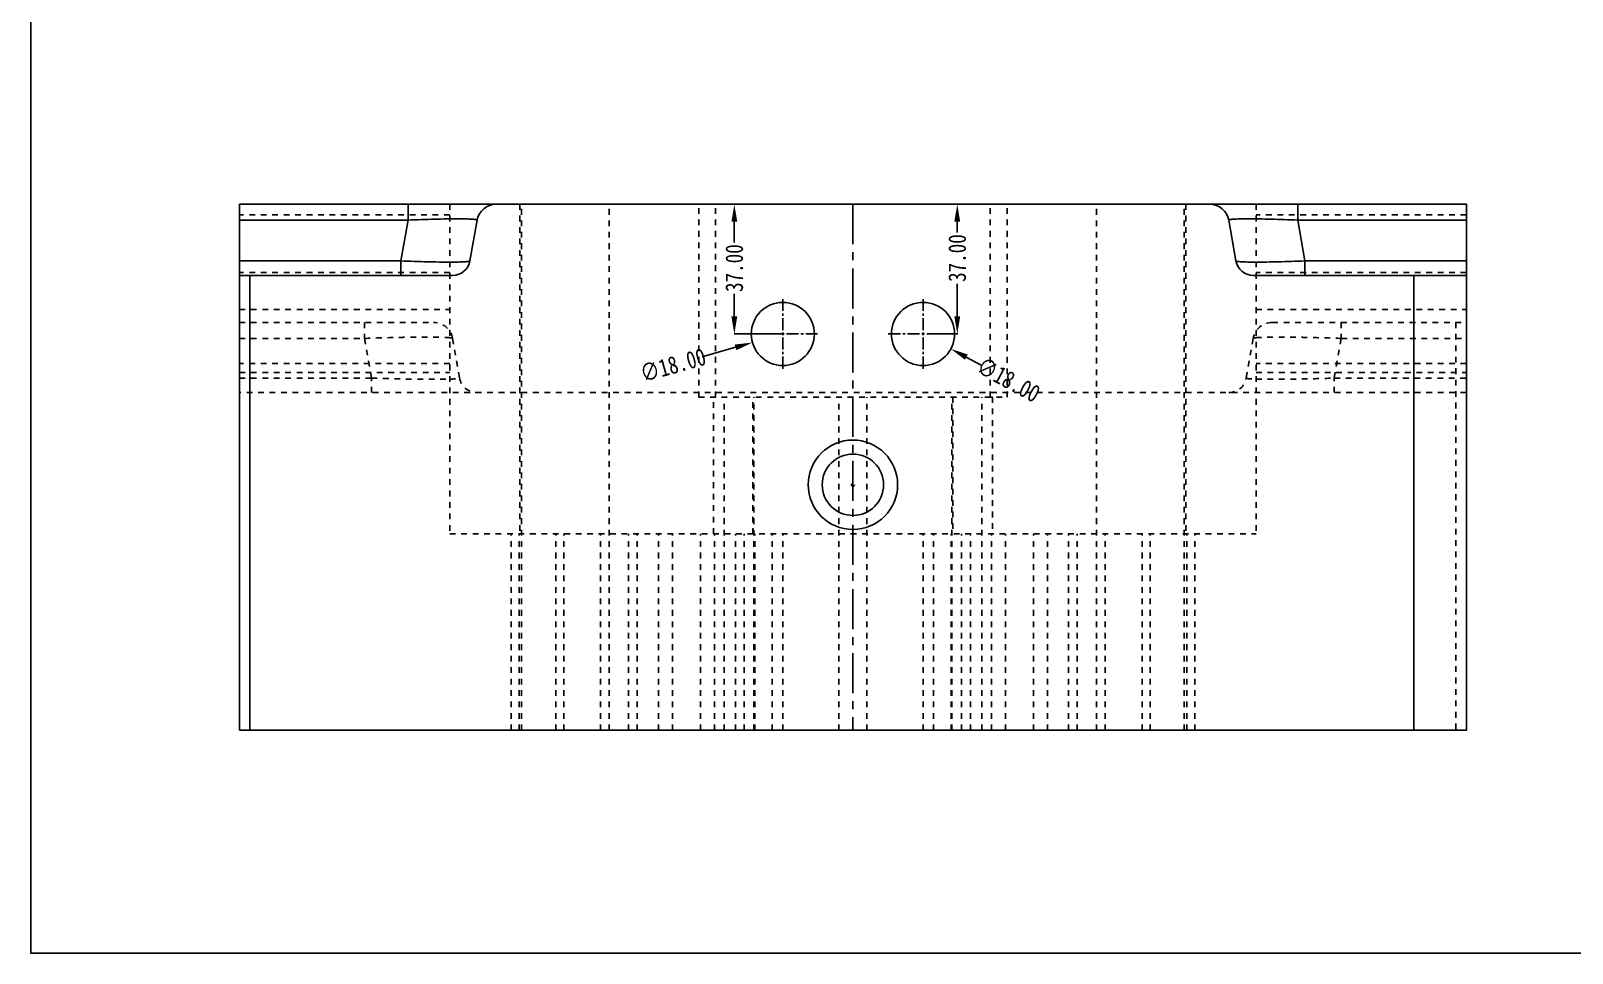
# Model space of a CAD drawing. Header units: millimetres. Extents: x 4 to 4769, y -754 to 1427.
# Drawn here: x 2815.1 to 3254.8, y -232.9 to 30.1 of the extents above; entities that cross this region are included whole.
import ezdxf

# ---------------------------------------------------------------- set-up
doc = ezdxf.new("R2010")
doc.units = ezdxf.units.MM
doc.header["$LTSCALE"] = 16.335
doc.header["$PDMODE"] = 3
doc.header["$PDSIZE"] = 0.3125
doc.linetypes.add('CENTER', pattern=[0.6, 0.375, -0.075, 0.075, -0.075])
doc.linetypes.add('HIDDEN', pattern=[0.2, 0.1, -0.1])
doc.layers.get('0').update_dxf_attribs({"linetype": 'CONTINUOUS'})
doc.layers.get('Defpoints').update_dxf_attribs({"linetype": 'CONTINUOUS'})
doc.layers.add('DEFAULT_2', color=8, linetype='HIDDEN')
doc.styles.get("Standard").update_dxf_attribs({"font": 'txt', "width": 0.8})
doc.dimstyles.get("Standard").update_dxf_attribs({"dimtxt": 0.15625, "dimasz": 0.1875, "dimexe": 0.125, "dimexo": 0.0625, "dimtad": 0, "dimtih": 1, "dimtoh": 1, "dimdsep": 46, "dimtxsty": 'Standard', "dimcen": 0.09, "dimadec": 0, "dimazin": 0, "dimtp": 0.01, "dimtm": 0.01, "dimtfac": 1, "dimtofl": 0, "dimtmove": 0, "dimatfit": 3, "dimfxl": 0, "dimtolj": 1, "dimarcsym": 0})

# ---------------------------------------------------------------- blocks, each defined once
blk = doc.blocks.new('*D226')
at = {"color": 4, "lineweight": -2, "transparency": 16777216}
for p, q in [((3073.35, -19.38), (3079.39, -19.38)), ((3079.39, -24.38), (3079.39, -27.41)), ((3079.39, -51.38), (3079.39, -42.07)), ((3073.35, -56.38), (3079.39, -56.38))]:
    blk.add_line(p, q, dxfattribs=at)
at = {"color": 4, "transparency": 16777216}
for points in [[(3078.55, -24.38), (3080.22, -24.38), (3079.39, -19.38)], [(3078.55, -51.38), (3080.22, -51.38), (3079.39, -56.38)]]:
    blk.add_solid(points, dxfattribs=at)
at = {"layer": 'Defpoints', "color": 0, "transparency": 16777216}
for p in [(3073.35, -19.38), (3079.39, -19.38), (3073.35, -56.38)]:
    blk.add_point(p, dxfattribs=at)
at = {"color": 6, "transparency": 16777216, "insert": (3079.39, -34.74), "char_height": 5, "attachment_point": 5, "rotation": 90}
blk.add_mtext('\\A1;37.00', dxfattribs=at)
blk = doc.blocks.new('*D227')
at = {"color": 4, "lineweight": -2, "transparency": 16777216}
for p, q in [((3033.6, -19.38), (3015.79, -19.38)), ((3015.79, -24.38), (3015.79, -30.27)), ((3015.79, -51.38), (3015.79, -44.93)), ((3029.62, -56.38), (3015.79, -56.38))]:
    blk.add_line(p, q, dxfattribs=at)
at = {"color": 4, "transparency": 16777216}
for points in [[(3014.96, -24.38), (3016.63, -24.38), (3015.79, -19.38)], [(3014.96, -51.38), (3016.63, -51.38), (3015.79, -56.38)]]:
    blk.add_solid(points, dxfattribs=at)
at = {"layer": 'Defpoints', "color": 0, "transparency": 16777216}
for p in [(3033.6, -19.38), (3015.79, -56.38), (3029.62, -56.38)]:
    blk.add_point(p, dxfattribs=at)
at = {"color": 6, "transparency": 16777216, "insert": (3015.79, -37.6), "char_height": 5, "attachment_point": 5, "rotation": 90}
blk.add_mtext('\\A1;37.00', dxfattribs=at)
blk = doc.blocks.new('*D228')
at = {"color": 4, "lineweight": -2, "transparency": 16777216}
blk.add_line((3086.37, -65.35), (3081.96, -62.99), dxfattribs=at)
at = {"color": 4, "transparency": 16777216}
blk.add_solid([(3082.36, -62.25), (3081.57, -63.72), (3077.55, -60.63)], dxfattribs=at)
at = {"layer": 'Defpoints', "color": 0, "transparency": 16777216}
for p in [(3061.68, -52.13), (3077.55, -60.63)]:
    blk.add_point(p, dxfattribs=at)
at = {"color": 6, "transparency": 16777216, "insert": (3094.01, -69.43), "char_height": 5, "attachment_point": 5, "rotation": 331.847}
blk.add_mtext('\\A1;∅18.00', dxfattribs=at)
blk = doc.blocks.new('*D229')
at = {"color": 4, "lineweight": -2, "transparency": 16777216}
blk.add_line((3006.64, -62.88), (3016.15, -60.19), dxfattribs=at)
at = {"color": 4, "transparency": 16777216}
blk.add_solid([(3015.92, -59.39), (3016.37, -60.99), (3020.96, -58.83)], dxfattribs=at)
at = {"layer": 'Defpoints', "color": 0, "transparency": 16777216}
for p in [(3038.28, -53.93), (3020.96, -58.83)]:
    blk.add_point(p, dxfattribs=at)
at = {"color": 6, "transparency": 16777216, "insert": (2998.3, -65.24), "char_height": 5, "attachment_point": 5, "rotation": 15.7952}
blk.add_mtext('\\A1;∅18.00', dxfattribs=at)

msp = doc.modelspace()

# ---------------------------------------------------------------- linework, layer by layer
at = {"color": 7, "linetype": 'Continuous'}
for p, q in [((2874.619, -19.381), (2874.619, -169.381)), ((2874.619, -19.381), (3224.619, -19.381)), ((2922.714, -19.381), (2922.714, -23.926)), ((3176.523, -19.381), (3176.523, -23.926)), ((3224.619, -19.381), (3224.619, -169.381)), ((2874.619, -23.926), (2922.714, -23.926)), ((2920.664, -35.549), (2922.714, -23.926)), ((2942.41, -23.926), (2940.36, -35.549)), ((3156.827, -23.926), (3158.877, -35.549)), ((3176.523, -23.926), (3224.619, -23.926)), ((3178.573, -35.549), (3176.523, -23.926)), ((2874.619, -35.549), (2920.664, -35.549)), ((2920.664, -39.681), (2920.664, -35.549)), ((3178.573, -35.549), (3224.619, -35.549)), ((3178.573, -39.681), (3178.573, -35.549)), ((2874.619, -39.681), (2935.436, -39.681)), ((2877.619, -39.681), (2877.619, -169.381)), ((3163.801, -39.681), (3224.619, -39.681)), ((3209.619, -169.381), (3209.619, -39.681)), ((3224.619, -169.381), (2874.619, -169.381))]:
    msp.add_line(p, q, dxfattribs=at)
at = {"color": 1, "linetype": 'CENTER', "ltscale": 1.865932}
msp.add_line((3049.619, -19.381), (3049.619, -169.381), dxfattribs=at)
at = {"color": 1, "linetype": 'CENTER', "ltscale": 0.55978}
for p, q in [((3029.619, -66.281), (3029.619, -46.481)), ((3069.619, -66.281), (3069.619, -46.481)), ((3019.719, -56.381), (3039.519, -56.381)), ((3059.719, -56.381), (3079.519, -56.381))]:
    msp.add_line(p, q, dxfattribs=at)
msp.add_lwpolyline([(2815.108, 449.898), (3526.143, 449.898), (3526.143, -232.949), (2815.108, -232.949)], close=True)
at = {"color": 7, "linetype": 'Continuous'}
for centre, radius in [((3029.619, -56.381), 9), ((3069.619, -56.381), 9), ((3049.619, -99.381), 12.75), ((3049.619, -99.381), 8.75)]:
    msp.add_circle(centre, radius, dxfattribs=at)
for centre, radius, start, end in [((2947.826, -24.881), 5.5, 90, 170), ((3151.411, -24.881), 5.5, 10, 90), ((2935.436, -34.681), 5, 270, 350), ((3163.801, -34.681), 5, 190, 270)]:
    msp.add_arc(centre, radius, start, end, dxfattribs=at)
for points, knots in [([(2922.714, -23.926), (2924.001, -23.868), (2926.529, -23.764), (2930.203, -23.645), (2933.592, -23.571), (2936.174, -23.546), (2937.993, -23.554), (2939.138, -23.571), (2940.12, -23.601), (2940.832, -23.636), (2941.313, -23.672), (2941.607, -23.7), (2941.855, -23.731), (2942.055, -23.762), (2942.214, -23.799), (2942.327, -23.833), (2942.417, -23.889), (2942.41, -23.926)], [0, 0, 0, 0, 0.195595, 0.3841503, 0.5581453, 0.7103202, 0.7761928, 0.8343382, 0.8841994, 0.9253406, 0.9425413, 0.9574592, 0.9700795, 0.9804005, 0.9884383, 0.9942468, 1, 1, 1, 1]), ([(3156.827, -23.926), (3156.821, -23.889), (3156.91, -23.833), (3157.023, -23.8), (3157.182, -23.762), (3157.382, -23.731), (3157.63, -23.7), (3157.923, -23.672), (3158.405, -23.636), (3159.116, -23.601), (3160.098, -23.571), (3161.243, -23.554), (3163.062, -23.546), (3165.644, -23.571), (3169.034, -23.645), (3172.708, -23.764), (3175.236, -23.868), (3176.523, -23.926)], [0, 0, 0, 0, 0.0057521, 0.0115594, 0.0195959, 0.0299155, 0.0425347, 0.0574513, 0.074651, 0.1157901, 0.1656486, 0.2237903, 0.2896599, 0.4418347, 0.6158285, 0.804385, 1, 1, 1, 1]), ([(2920.664, -35.549), (2921.942, -35.603), (2924.449, -35.697), (2928.089, -35.805), (2930.969, -35.863), (2933.096, -35.887), (2934.522, -35.893), (2935.815, -35.888), (2936.962, -35.872), (2937.952, -35.845), (2938.777, -35.808), (2939.43, -35.762), (2939.903, -35.709), (2940.189, -35.653), (2940.321, -35.6), (2940.358, -35.566), (2940.36, -35.549)], [0, 0, 0, 0, 0.1943331, 0.381152, 0.5533893, 0.6319323, 0.7043911, 0.7700742, 0.8283508, 0.8786839, 0.9206213, 0.9538098, 0.9780178, 0.9931741, 0.9974856, 1, 1, 1, 1]), ([(3158.877, -35.549), (3158.879, -35.566), (3158.916, -35.6), (3159.048, -35.653), (3159.334, -35.709), (3159.807, -35.762), (3160.46, -35.808), (3161.285, -35.845), (3162.275, -35.872), (3163.422, -35.888), (3164.715, -35.893), (3166.141, -35.887), (3168.268, -35.863), (3171.147, -35.805), (3174.788, -35.697), (3177.295, -35.603), (3178.573, -35.549)], [0, 0, 0, 0, 0.0025142, 0.0068255, 0.0219805, 0.0461855, 0.0793714, 0.1213046, 0.1716357, 0.2299096, 0.2955911, 0.3680482, 0.44659, 0.6188293, 0.805659, 1, 1, 1, 1])]:
    msp.add_open_spline(points, degree=3, knots=knots, dxfattribs=at)
at = {"layer": 'DEFAULT_2', "color": 8, "linetype": 'HIDDEN'}
for p, q in [((2934.619, -19.381), (2934.619, -113.381)), ((2954.619, -19.381), (2954.619, -113.381)), ((2955.119, -169.381), (2955.119, -19.381)), ((2980.119, -169.381), (2980.119, -19.381)), ((3005.619, -74.381), (3005.619, -19.381)), ((3010.427, -74.381), (3010.427, -19.381)), ((3088.81, -74.381), (3088.81, -19.381)), ((3093.619, -74.381), (3093.619, -19.381)), ((3119.119, -169.381), (3119.119, -19.381)), ((3144.119, -169.381), (3144.119, -19.381)), ((3144.619, -19.381), (3144.619, -113.381)), ((3164.619, -19.381), (3164.619, -113.381)), ((2934.619, -22.376), (2874.619, -22.376)), ((3224.619, -22.376), (3164.619, -22.376)), ((2934.619, -38.892), (2874.619, -38.892)), ((3224.619, -38.892), (3164.619, -38.892)), ((2874.619, -49.381), (2934.619, -49.381)), ((3164.619, -49.381), (3224.619, -49.381)), ((2874.619, -53.101), (2930.003, -53.101)), ((2910.307, -53.101), (2910.307, -57.646)), ((3169.234, -53.101), (3224.619, -53.101)), ((3188.93, -53.101), (3188.93, -57.646)), ((3221.619, -53.101), (3221.619, -169.381)), ((2874.619, -57.646), (2910.307, -57.646)), ((2910.307, -57.646), (2912.304, -68.969)), ((2935.42, -57.646), (2937.417, -68.969)), ((3163.817, -57.646), (3161.821, -68.969)), ((3188.93, -57.646), (3186.933, -68.969)), ((3188.93, -57.646), (3224.619, -57.646)), ((2934.619, -64.836), (2874.619, -64.836)), ((3224.619, -64.836), (3164.619, -64.836)), ((2874.619, -67.381), (2934.619, -67.381)), ((2874.619, -68.969), (2912.304, -68.969)), ((2912.304, -73.101), (2912.304, -68.969)), ((3164.619, -67.381), (3224.619, -67.381)), ((3186.933, -68.969), (3224.619, -68.969)), ((3186.933, -73.101), (3186.933, -68.969)), ((3224.619, -73.101), (2874.619, -73.101)), ((3005.619, -74.381), (3093.618, -74.381)), ((3009.819, -113.381), (3009.819, -74.381)), ((3010.427, -74.381), (3009.819, -74.381)), ((3012.869, -169.381), (3012.869, -74.381)), ((3021.083, -113.381), (3021.083, -74.381)), ((3021.369, -169.381), (3021.369, -74.381)), ((3045.619, -169.381), (3045.619, -74.381)), ((3053.619, -169.381), (3053.619, -74.381)), ((3077.869, -169.381), (3077.869, -74.381)), ((3078.154, -74.381), (3078.154, -113.381)), ((3086.369, -169.381), (3086.369, -74.381)), ((3089.418, -74.381), (3088.81, -74.381)), ((3089.418, -74.381), (3089.418, -113.381)), ((2934.619, -113.381), (3164.619, -113.381)), ((2952.119, -169.381), (2952.119, -113.381)), ((2954.369, -169.381), (2954.369, -113.381)), ((2964.869, -169.381), (2964.869, -113.381)), ((2967.119, -169.381), (2967.119, -113.381)), ((2977.619, -169.381), (2977.619, -113.381)), ((2985.619, -169.381), (2985.619, -113.381)), ((2988.119, -169.381), (2988.119, -113.381)), ((2994.119, -169.381), (2994.119, -113.381)), ((2998.119, -169.381), (2998.119, -113.381)), ((3006.119, -169.381), (3006.119, -113.381)), ((3010.119, -169.381), (3010.119, -113.381)), ((3016.119, -169.381), (3016.119, -113.381)), ((3018.619, -169.381), (3018.619, -113.381)), ((3021.619, -169.381), (3021.619, -113.381)), ((3026.619, -169.381), (3026.619, -113.381)), ((3029.619, -169.381), (3029.619, -113.381)), ((3069.619, -169.381), (3069.619, -113.381)), ((3072.619, -169.381), (3072.619, -113.381)), ((3077.619, -169.381), (3077.619, -113.381)), ((3080.619, -169.381), (3080.619, -113.381)), ((3083.119, -169.381), (3083.119, -113.381)), ((3089.119, -169.381), (3089.119, -113.381)), ((3093.119, -169.381), (3093.119, -113.381)), ((3101.119, -169.381), (3101.119, -113.381)), ((3105.119, -169.381), (3105.119, -113.381)), ((3111.119, -169.381), (3111.119, -113.381)), ((3113.619, -169.381), (3113.619, -113.381)), ((3121.619, -169.381), (3121.619, -113.381)), ((3132.119, -169.381), (3132.119, -113.381)), ((3134.369, -169.381), (3134.369, -113.381)), ((3144.869, -169.381), (3144.869, -113.381)), ((3147.119, -169.381), (3147.119, -113.381))]:
    msp.add_line(p, q, dxfattribs=at)
msp.add_circle((3049.619, -99.381), 0.429, dxfattribs=at)
for centre, radius, start, end in [((2930.003, -58.601), 5.5, 10, 90), ((3169.234, -58.601), 5.5, 90, 170), ((2942.341, -68.101), 5, 190, 270), ((3156.896, -68.101), 5, 270, 350)]:
    msp.add_arc(centre, radius, start, end, dxfattribs=at)
for points, knots in [([(2910.307, -57.646), (2913.043, -57.547), (2917.052, -57.425), (2922.225, -57.32), (2925.681, -57.275), (2928.71, -57.265), (2931.228, -57.29), (2932.975, -57.338), (2934.066, -57.4), (2934.506, -57.437), (2934.698, -57.459)], [0, 0, 0, 0, 0.336569, 0.4931872, 0.6361489, 0.7614481, 0.8655975, 0.9457858, 0.9762333, 1, 1, 1, 1]), ([(2934.698, -57.459), (2934.801, -57.471), (2934.978, -57.493), (2935.206, -57.537), (2935.343, -57.576), (2935.416, -57.622), (2935.42, -57.646)], [0, 0, 0, 0, 0.4100624, 0.7103175, 0.9029722, 1, 1, 1, 1]), ([(3163.817, -57.646), (3163.821, -57.622), (3163.895, -57.576), (3164.033, -57.537), (3164.264, -57.492), (3164.443, -57.47), (3164.548, -57.458)], [0, 0, 0, 0, 0.0967743, 0.2893924, 0.5897651, 1, 1, 1, 1]), ([(3164.548, -57.458), (3164.74, -57.437), (3165.181, -57.4), (3166.274, -57.338), (3168.022, -57.289), (3170.541, -57.265), (3173.569, -57.276), (3177.022, -57.32), (3182.19, -57.426), (3186.197, -57.548), (3188.93, -57.646)], [0, 0, 0, 0, 0.0238534, 0.0543729, 0.134665, 0.2388634, 0.3641594, 0.5070728, 0.6636152, 1, 1, 1, 1]), ([(2912.304, -68.969), (2914.561, -69.042), (2918.915, -69.166), (2925.045, -69.283), (2929.639, -69.32), (2932.727, -69.301), (2934.04, -69.276), (2934.631, -69.258)], [0, 0, 0, 0, 0.3033735, 0.5851744, 0.8236161, 0.9205259, 1, 1, 1, 1]), ([(2934.631, -69.258), (2935.04, -69.245), (2935.61, -69.224), (2936.31, -69.18), (2936.705, -69.147), (2936.978, -69.115), (2937.151, -69.085), (2937.248, -69.065), (2937.324, -69.043), (2937.38, -69.022), (2937.42, -68.989), (2937.417, -68.969)], [0, 0, 0, 0, 0.4338485, 0.6050044, 0.7450808, 0.8538945, 0.8965955, 0.931553, 0.9588772, 0.9788268, 1, 1, 1, 1]), ([(3161.821, -68.969), (3161.817, -68.989), (3161.857, -69.021), (3161.913, -69.043), (3161.989, -69.065), (3162.085, -69.085), (3162.258, -69.114), (3162.53, -69.147), (3162.924, -69.18), (3163.623, -69.224), (3164.191, -69.245), (3164.599, -69.257)], [0, 0, 0, 0, 0.0211852, 0.0411339, 0.0684564, 0.1034074, 0.1461021, 0.2549065, 0.3949778, 0.5661307, 1, 1, 1, 1]), ([(3164.599, -69.257), (3165.19, -69.275), (3166.502, -69.301), (3169.59, -69.32), (3174.186, -69.283), (3180.318, -69.166), (3184.675, -69.042), (3186.933, -68.969)], [0, 0, 0, 0, 0.079413, 0.1762818, 0.4146977, 0.6965333, 1, 1, 1, 1])]:
    msp.add_open_spline(points, degree=3, knots=knots, dxfattribs=at)

# ---------------------------------------------------------------- dimensions: what is measured, and where the dimension line sits
for base, p1, p2, picture, middle in [((3015.793, -56.381), (3033.599, -19.381), (3029.619, -56.381), '*D227', (3015.793, -37.6)), ((3079.387, -19.381), (3073.346, -56.381), (3073.346, -19.381), '*D226', (3079.387, -34.741))]:
    dim = msp.add_linear_dim(base=base, p1=p1, p2=p2, angle=90, dimstyle='Standard', override={"dimtxt": 5, "dimasz": 5, "dimexe": 0, "dimexo": 0, "dimgap": 0, "dimtih": 0, "dimtoh": 0, "dimzin": 0, "dimcen": 0, "dimclrd": 4, "dimclre": 4, "dimclrt": 6, "dimtp": 0, "dimtm": 0, "dimtzin": 0})
    dim.commit()
    dim.dimension.update_dxf_attribs({"geometry": picture, "text_midpoint": middle, "dimtype": 160})
dim = msp.add_diameter_dim_2p(p1=(3061.683, -52.135), p2=(3077.554, -60.627), dimstyle='Standard', override={"dimtxt": 5, "dimasz": 5, "dimexe": 0, "dimexo": 0, "dimgap": 0, "dimtih": 0, "dimtoh": 0, "dimzin": 0, "dimcen": 0, "dimclrd": 4, "dimclre": 4, "dimclrt": 6, "dimtp": 0, "dimtm": 0, "dimtzin": 0})
dim.commit()
dim.dimension.update_dxf_attribs({"geometry": '*D228', "text_midpoint": (3094.012, -69.435)})
dim = msp.add_diameter_dim_2p(p1=(3038.279, -53.931), p2=(3020.958, -58.831), dimstyle='Standard', override={"dimtxt": 5, "dimasz": 5, "dimexe": 0, "dimexo": 0, "dimgap": 0, "dimtih": 0, "dimtoh": 0, "dimzin": 0, "dimcen": 0, "dimclrd": 4, "dimclre": 4, "dimclrt": 6, "dimtp": 0, "dimtm": 0, "dimtzin": 0})
dim.commit()
dim.dimension.update_dxf_attribs({"geometry": '*D229', "text_midpoint": (2998.304, -65.239), "dimtype": 163})

doc.saveas('drawing.dxf')
